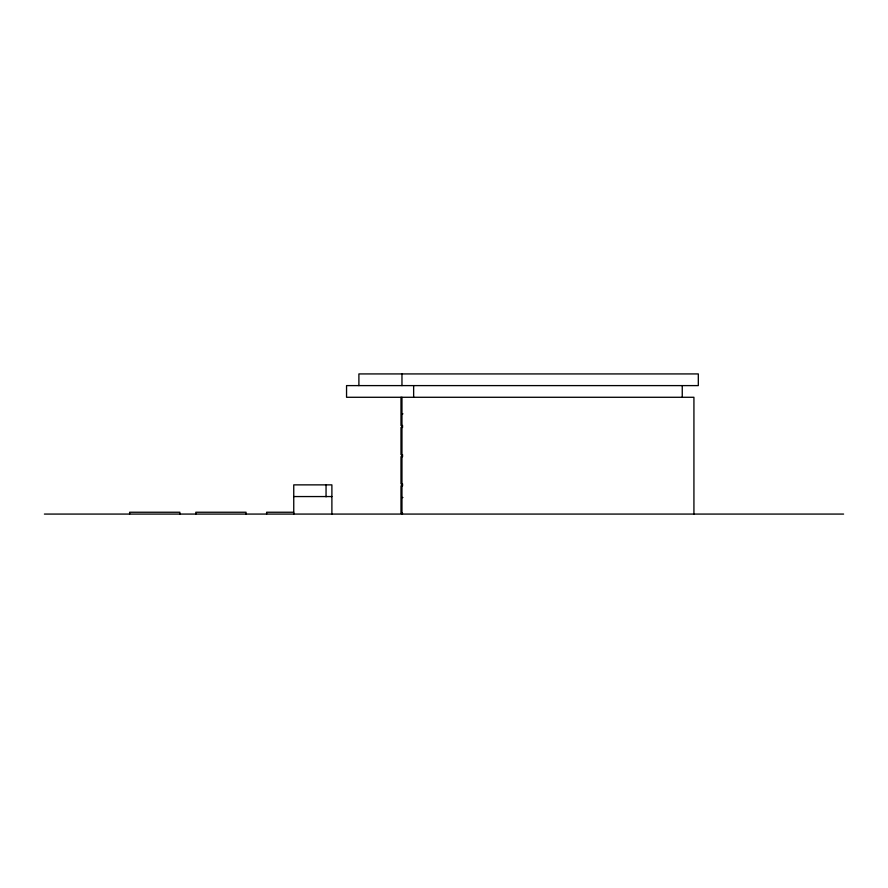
<?xml version="1.0" encoding="UTF-8"?>
<svg xmlns="http://www.w3.org/2000/svg" width="888" height="888" viewBox="0 0 888 888"><rect width="100%" height="100%" fill="white"/><g stroke="black" fill="none" stroke-linecap="round" stroke-linejoin="round"><path stroke-width="1.33" d="M401.964 413.83L402.941 413.83M293.75 496.559L331.89 496.559M401.964 497.524L402.941 497.524M293.762 512.243L266.611 512.243L266.611 514.074M44.4 514.074L843.6 514.074M693.928 514.074L693.928 397.28L346.553 397.28L346.553 385.603L698.312 385.603L698.312 373.926L358.896 373.926L358.896 385.603M682.25 385.603L682.25 397.28M413.642 385.603L413.642 397.28M402.453 514.074L402.453 513.098L400.988 513.098L400.988 485.847L402.553 485.847L402.553 483.905L400.988 483.905L400.988 456.654L402.553 456.654L402.553 454.7L400.988 454.7L400.988 427.45L402.553 427.45L402.553 425.507L400.988 425.507L400.988 397.28M401.964 373.926L401.964 385.603M401.964 397.28L401.964 514.074M331.89 514.074L331.89 484.87L293.75 484.87L293.75 514.074M326.051 484.87L326.051 496.825M246.043 514.074L246.043 512.243L195.804 512.243L195.804 514.074M179.864 514.074L179.864 512.243L129.626 512.243L129.626 514.074"/></g></svg>
